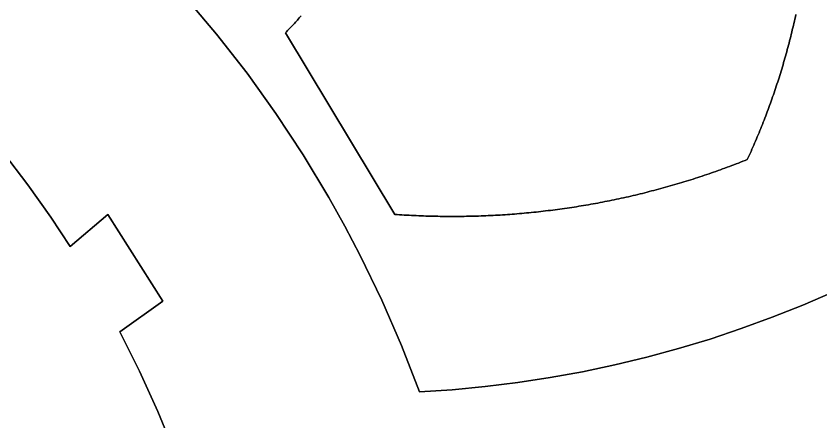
# Model space of a CAD drawing. Header units: millimetres. Extents: x 1811966 to 2218310, y 20519 to 471429.
# Drawn here: x 2000283 to 2044367, y 181815 to 204059 of the extents above; entities that cross this region are included whole.
import ezdxf

# ---------------------------------------------------------------- set-up
doc = ezdxf.new("R2010")
doc.units = ezdxf.units.MM
doc.layers.add('CLOSED_AREAS', color=7, linetype='Continuous')
doc.layers.add('REGION_HOLES', color=7, linetype='Continuous')

msp = doc.modelspace()

# ---------------------------------------------------------------- linework, layer by layer
at = {"layer": 'CLOSED_AREAS'}
for points in [[(2009766.634, 204844.811), (2011263.066, 203071.679), (2012931.434, 200927.52), (2014513.333, 198718.789), (2016006.255, 196448.982), (2017407.854, 194121.676), (2018290.428, 192540.006), (2019130.793, 190935.504), (2020310.965, 188488.462), (2021393.013, 185996.465), (2022375.238, 183463.465), (2024174.063, 183581.527), (2025968.787, 183750.89), (2027757.94, 183971.417), (2029540.075, 184242.925), (2031313.723, 184565.199), (2033077.459, 184937.977), (2034829.825, 185360.951), (2036569.408, 185833.778), (2038294.785, 186356.073), (2040004.543, 186927.401), (2041697.303, 187547.307), (2043371.664, 188215.29), (2045026.281, 188930.803)], [(2015895.064, 204076.418), (2015844.164, 204016.388), (2015792.96, 203956.616), (2015741.454, 203897.103), (2015689.649, 203837.852), (2015637.544, 203778.864), (2015585.142, 203720.14), (2015532.443, 203661.681), (2015479.45, 203603.49), (2015426.162, 203545.568), (2015372.583, 203487.916), (2015318.713, 203430.535), (2015264.553, 203373.428), (2015210.105, 203316.595), (2015155.371, 203260.038), (2015100.351, 203203.759), (2015045.047, 203147.759), (2021021.889, 193191.169), (2021152.994, 193181.808), (2021284.127, 193172.844), (2021415.287, 193164.278), (2021546.472, 193156.109), (2021677.681, 193148.337), (2021808.913, 193140.962), (2021940.166, 193133.985), (2022071.44, 193127.405), (2022202.734, 193121.223), (2022334.046, 193115.439), (2022465.374, 193110.052), (2022596.718, 193105.063), (2022728.077, 193100.472), (2022859.449, 193096.278), (2022990.833, 193092.483), (2023122.228, 193089.085), (2023253.633, 193086.085), (2023385.046, 193083.484), (2023516.467, 193081.28), (2023647.893, 193079.474), (2023779.325, 193078.066), (2023910.76, 193077.056), (2024042.197, 193076.444), (2024173.636, 193076.231), (2024305.075, 193076.415), (2024436.513, 193076.997), (2024567.948, 193077.978), (2024699.38, 193079.356), (2024830.806, 193081.133), (2024962.227, 193083.307), (2025093.641, 193085.879), (2025225.047, 193088.85), (2025356.442, 193092.218), (2025487.827, 193095.984), (2025619.2, 193100.148), (2025750.56, 193104.71), (2025881.905, 193109.67), (2026013.235, 193115.027), (2026144.548, 193120.782), (2026275.843, 193126.935), (2026407.119, 193133.485), (2026538.374, 193140.433), (2026669.607, 193147.778), (2026800.818, 193155.52), (2026932.005, 193163.66), (2027063.166, 193172.197), (2027194.301, 193181.132), (2027325.408, 193190.463), (2027456.487, 193200.191), (2027587.535, 193210.317), (2027718.552, 193220.839), (2027849.537, 193231.758), (2027980.488, 193243.073), (2028111.404, 193254.785), (2028242.284, 193266.893), (2028373.127, 193279.398), (2028503.931, 193292.299), (2028634.696, 193305.596), (2028765.42, 193319.288), (2028896.101, 193333.377), (2029026.74, 193347.861), (2029157.334, 193362.741), (2029287.882, 193378.016), (2029418.384, 193393.687), (2029548.837, 193409.753), (2029679.241, 193426.213), (2029809.595, 193443.069), (2029939.897, 193460.319), (2030070.146, 193477.963), (2030200.341, 193496.002), (2030330.481, 193514.436), (2030460.565, 193533.263), (2030590.591, 193552.484), (2030720.558, 193572.099), (2030850.465, 193592.107), (2030980.311, 193612.508), (2031110.095, 193633.303), (2031239.815, 193654.491), (2031369.47, 193676.071), (2031499.059, 193698.044), (2031628.582, 193720.409), (2031758.035, 193743.166), (2031887.42, 193766.316), (2032016.733, 193789.857), (2032145.975, 193813.789), (2032275.144, 193838.113), (2032404.238, 193862.828), (2032533.257, 193887.933), (2032662.2, 193913.43), (2032791.064, 193939.316), (2032919.85, 193965.593), (2033048.555, 193992.26), (2033177.18, 194019.316), (2033305.721, 194046.761), (2033434.179, 194074.596), (2033562.552, 194102.82), (2033690.839, 194131.432), (2033819.039, 194160.433), (2033947.15, 194189.822), (2034075.172, 194219.598), (2034203.102, 194249.762), (2034330.941, 194280.314), (2034458.687, 194311.252), (2034586.339, 194342.577), (2034713.895, 194374.289), (2034841.355, 194406.386), (2034968.716, 194438.87), (2035095.979, 194471.739), (2035223.142, 194504.993), (2035350.203, 194538.633), (2035477.162, 194572.656), (2035604.018, 194607.065), (2035730.768, 194641.857), (2035857.413, 194677.033), (2035983.95, 194712.592), (2036110.38, 194748.534), (2036236.699, 194784.859), (2036362.909, 194821.567), (2036489.006, 194858.656), (2036614.991, 194896.127), (2036740.861, 194933.979), (2036866.617, 194972.213), (2036992.256, 195010.827), (2037117.777, 195049.821), (2037243.18, 195089.196), (2037368.463, 195128.949), (2037493.625, 195169.083), (2037618.665, 195209.595), (2037743.581, 195250.485), (2037868.374, 195291.754), (2037993.04, 195333.4), (2038117.58, 195375.423), (2038241.993, 195417.824), (2038366.276, 195460.601), (2038490.429, 195503.754), (2038614.451, 195547.283), (2038738.34, 195591.188), (2038862.096, 195635.467), (2038985.717, 195680.121), (2039109.203, 195725.149), (2039232.551, 195770.551), (2039355.762, 195816.327), (2039478.833, 195862.475), (2039601.764, 195908.995), (2039724.554, 195955.888), (2039847.201, 196003.152), (2039969.704, 196050.788), (2040092.062, 196098.794), (2040214.275, 196147.171), (2040336.34, 196195.917), (2040387.884, 196308.081), (2040439.066, 196420.411), (2040489.885, 196532.905), (2040540.342, 196645.562), (2040590.436, 196758.381), (2040640.166, 196871.361), (2040689.533, 196984.5), (2040738.534, 197097.798), (2040787.17, 197211.253), (2040835.44, 197324.864), (2040883.345, 197438.63), (2040930.882, 197552.55), (2040978.052, 197666.622), (2041024.855, 197780.846), (2041071.289, 197895.219), (2041117.355, 198009.742), (2041163.051, 198124.413), (2041208.378, 198239.23), (2041253.335, 198354.192), (2041297.922, 198469.299), (2041342.137, 198584.549), (2041385.981, 198699.941), (2041429.453, 198815.473), (2041472.552, 198931.145), (2041515.279, 199046.955), (2041557.632, 199162.902), (2041599.612, 199278.984), (2041641.217, 199395.202), (2041682.448, 199511.553), (2041723.304, 199628.036), (2041763.785, 199744.65), (2041803.889, 199861.394), (2041843.618, 199978.266), (2041882.97, 200095.266), (2041921.944, 200212.392), (2041960.541, 200329.643), (2041998.761, 200447.018), (2042036.602, 200564.515), (2042074.064, 200682.133), (2042111.147, 200799.872), (2042147.851, 200917.729), (2042184.175, 201035.704), (2042220.118, 201153.795), (2042255.681, 201272.002), (2042290.864, 201390.322), (2042325.664, 201508.755), (2042360.084, 201627.3), (2042394.121, 201745.955), (2042427.775, 201864.719), (2042461.047, 201983.591), (2042493.936, 202102.569), (2042526.442, 202221.653), (2042558.564, 202340.84), (2042590.301, 202460.131), (2042621.654, 202579.523), (2042652.623, 202699.016), (2042683.206, 202818.607), (2042713.404, 202938.297), (2042743.216, 203058.083), (2042772.643, 203177.965), (2042801.683, 203297.941), (2042830.336, 203418.009), (2042858.602, 203538.17), (2042886.481, 203658.421), (2042913.973, 203778.761), (2042941.077, 203899.189), (2042967.793, 204019.703), (2042994.12, 204140.303)], [(2008846.872, 180425.414), (2008045.903, 182384.18), (2007049.699, 184587.955), (2005968.722, 186751.424), (2008318.164, 188434.124), (2005305.091, 193191.212), (2003245.193, 191427.043), (2002191.502, 193029.984), (2000921.841, 194815.97), (1999590.169, 196556.203)]]:
    msp.add_lwpolyline(points, dxfattribs=at)
at = {"layer": 'REGION_HOLES'}
for points in [[(2045026.281, 188930.803), (2043371.664, 188215.29), (2041697.303, 187547.307), (2040004.543, 186927.401), (2038294.785, 186356.073), (2036569.408, 185833.778), (2034829.825, 185360.951), (2033077.459, 184937.977), (2031313.723, 184565.199), (2029540.075, 184242.925), (2027757.94, 183971.417), (2025968.787, 183750.89), (2024174.063, 183581.527), (2022375.238, 183463.465), (2021393.013, 185996.465), (2020310.965, 188488.462), (2019130.793, 190935.504), (2018290.428, 192540.006), (2017407.854, 194121.676), (2016006.255, 196448.982), (2014513.333, 198718.789), (2012931.434, 200927.52), (2011263.066, 203071.679), (2009766.634, 204844.811)], [(2042994.12, 204140.303), (2042967.793, 204019.703), (2042941.077, 203899.189), (2042913.973, 203778.761), (2042886.481, 203658.421), (2042858.602, 203538.17), (2042830.336, 203418.009), (2042801.683, 203297.941), (2042772.643, 203177.965), (2042743.216, 203058.083), (2042713.404, 202938.297), (2042683.206, 202818.607), (2042652.623, 202699.016), (2042621.654, 202579.523), (2042590.301, 202460.131), (2042558.564, 202340.84), (2042526.442, 202221.653), (2042493.936, 202102.569), (2042461.047, 201983.591), (2042427.775, 201864.719), (2042394.121, 201745.955), (2042360.084, 201627.3), (2042325.664, 201508.755), (2042290.864, 201390.322), (2042255.681, 201272.002), (2042220.118, 201153.795), (2042184.175, 201035.704), (2042147.851, 200917.729), (2042111.147, 200799.872), (2042074.064, 200682.133), (2042036.602, 200564.515), (2041998.761, 200447.018), (2041960.541, 200329.643), (2041921.944, 200212.392), (2041882.97, 200095.266), (2041843.618, 199978.266), (2041803.889, 199861.394), (2041763.785, 199744.65), (2041723.304, 199628.036), (2041682.448, 199511.553), (2041641.217, 199395.202), (2041599.612, 199278.984), (2041557.632, 199162.902), (2041515.279, 199046.955), (2041472.552, 198931.145), (2041429.453, 198815.473), (2041385.981, 198699.941), (2041342.137, 198584.549), (2041297.922, 198469.299), (2041253.335, 198354.192), (2041208.378, 198239.23), (2041163.051, 198124.413), (2041117.355, 198009.742), (2041071.289, 197895.219), (2041024.855, 197780.846), (2040978.052, 197666.622), (2040930.882, 197552.55), (2040883.345, 197438.63), (2040835.44, 197324.864), (2040787.17, 197211.253), (2040738.534, 197097.798), (2040689.533, 196984.5), (2040640.166, 196871.361), (2040590.436, 196758.381), (2040540.342, 196645.562), (2040489.885, 196532.905), (2040439.066, 196420.411), (2040387.884, 196308.081), (2040336.34, 196195.917), (2040214.275, 196147.171), (2040092.062, 196098.794), (2039969.704, 196050.788), (2039847.201, 196003.152), (2039724.554, 195955.888), (2039601.764, 195908.995), (2039478.833, 195862.475), (2039355.762, 195816.327), (2039232.551, 195770.551), (2039109.203, 195725.149), (2038985.717, 195680.121), (2038862.096, 195635.467), (2038738.34, 195591.188), (2038614.451, 195547.283), (2038490.429, 195503.754), (2038366.276, 195460.601), (2038241.993, 195417.824), (2038117.58, 195375.423), (2037993.04, 195333.4), (2037868.374, 195291.754), (2037743.581, 195250.485), (2037618.665, 195209.595), (2037493.625, 195169.083), (2037368.463, 195128.949), (2037243.18, 195089.196), (2037117.777, 195049.821), (2036992.256, 195010.827), (2036866.617, 194972.213), (2036740.861, 194933.979), (2036614.991, 194896.127), (2036489.006, 194858.656), (2036362.909, 194821.567), (2036236.699, 194784.859), (2036110.38, 194748.534), (2035983.95, 194712.592), (2035857.413, 194677.033), (2035730.768, 194641.857), (2035604.018, 194607.065), (2035477.162, 194572.656), (2035350.203, 194538.633), (2035223.142, 194504.993), (2035095.979, 194471.739), (2034968.716, 194438.87), (2034841.355, 194406.386), (2034713.895, 194374.289), (2034586.339, 194342.577), (2034458.687, 194311.252), (2034330.941, 194280.314), (2034203.102, 194249.762), (2034075.172, 194219.598), (2033947.15, 194189.822), (2033819.039, 194160.433), (2033690.839, 194131.432), (2033562.552, 194102.82), (2033434.179, 194074.596), (2033305.721, 194046.761), (2033177.18, 194019.316), (2033048.555, 193992.26), (2032919.85, 193965.593), (2032791.064, 193939.316), (2032662.2, 193913.43), (2032533.257, 193887.933), (2032404.238, 193862.828), (2032275.144, 193838.113), (2032145.975, 193813.789), (2032016.733, 193789.857), (2031887.42, 193766.316), (2031758.035, 193743.166), (2031628.582, 193720.409), (2031499.059, 193698.044), (2031369.47, 193676.071), (2031239.815, 193654.491), (2031110.095, 193633.303), (2030980.311, 193612.508), (2030850.465, 193592.107), (2030720.558, 193572.099), (2030590.591, 193552.484), (2030460.565, 193533.263), (2030330.481, 193514.436), (2030200.341, 193496.002), (2030070.146, 193477.963), (2029939.897, 193460.319), (2029809.595, 193443.069), (2029679.241, 193426.213), (2029548.837, 193409.753), (2029418.384, 193393.687), (2029287.882, 193378.016), (2029157.334, 193362.741), (2029026.74, 193347.861), (2028896.101, 193333.377), (2028765.42, 193319.288), (2028634.696, 193305.596), (2028503.931, 193292.299), (2028373.127, 193279.398), (2028242.284, 193266.893), (2028111.404, 193254.785), (2027980.488, 193243.073), (2027849.537, 193231.758), (2027718.552, 193220.839), (2027587.535, 193210.317), (2027456.487, 193200.191), (2027325.408, 193190.463), (2027194.301, 193181.132), (2027063.166, 193172.197), (2026932.005, 193163.66), (2026800.818, 193155.52), (2026669.607, 193147.778), (2026538.374, 193140.433), (2026407.119, 193133.485), (2026275.843, 193126.935), (2026144.548, 193120.782), (2026013.235, 193115.027), (2025881.905, 193109.67), (2025750.56, 193104.71), (2025619.2, 193100.148), (2025487.827, 193095.984), (2025356.442, 193092.218), (2025225.047, 193088.85), (2025093.641, 193085.879), (2024962.227, 193083.307), (2024830.806, 193081.133), (2024699.38, 193079.356), (2024567.948, 193077.978), (2024436.513, 193076.997), (2024305.075, 193076.415), (2024173.636, 193076.231), (2024042.197, 193076.444), (2023910.76, 193077.056), (2023779.325, 193078.066), (2023647.893, 193079.474), (2023516.467, 193081.28), (2023385.046, 193083.484), (2023253.633, 193086.085), (2023122.228, 193089.085), (2022990.833, 193092.483), (2022859.449, 193096.278), (2022728.077, 193100.472), (2022596.718, 193105.063), (2022465.374, 193110.052), (2022334.046, 193115.439), (2022202.734, 193121.223), (2022071.44, 193127.405), (2021940.166, 193133.985), (2021808.913, 193140.962), (2021677.681, 193148.337), (2021546.472, 193156.109), (2021415.287, 193164.278), (2021284.127, 193172.844), (2021152.994, 193181.808), (2021021.889, 193191.169), (2015045.047, 203147.759), (2015100.351, 203203.759), (2015155.371, 203260.038), (2015210.105, 203316.595), (2015264.553, 203373.428), (2015318.713, 203430.535), (2015372.583, 203487.916), (2015426.162, 203545.568), (2015479.45, 203603.49), (2015532.443, 203661.681), (2015585.142, 203720.14), (2015637.544, 203778.864), (2015689.649, 203837.852), (2015741.454, 203897.103), (2015792.96, 203956.616), (2015844.164, 204016.388), (2015895.064, 204076.418)], [(1999590.169, 196556.203), (2000921.841, 194815.97), (2002191.502, 193029.984), (2003245.193, 191427.043), (2005305.091, 193191.212), (2008318.164, 188434.124), (2005968.722, 186751.424), (2007049.699, 184587.955), (2008045.903, 182384.18), (2008846.872, 180425.414)]]:
    msp.add_lwpolyline(points, dxfattribs=at)

doc.saveas('drawing.dxf')
